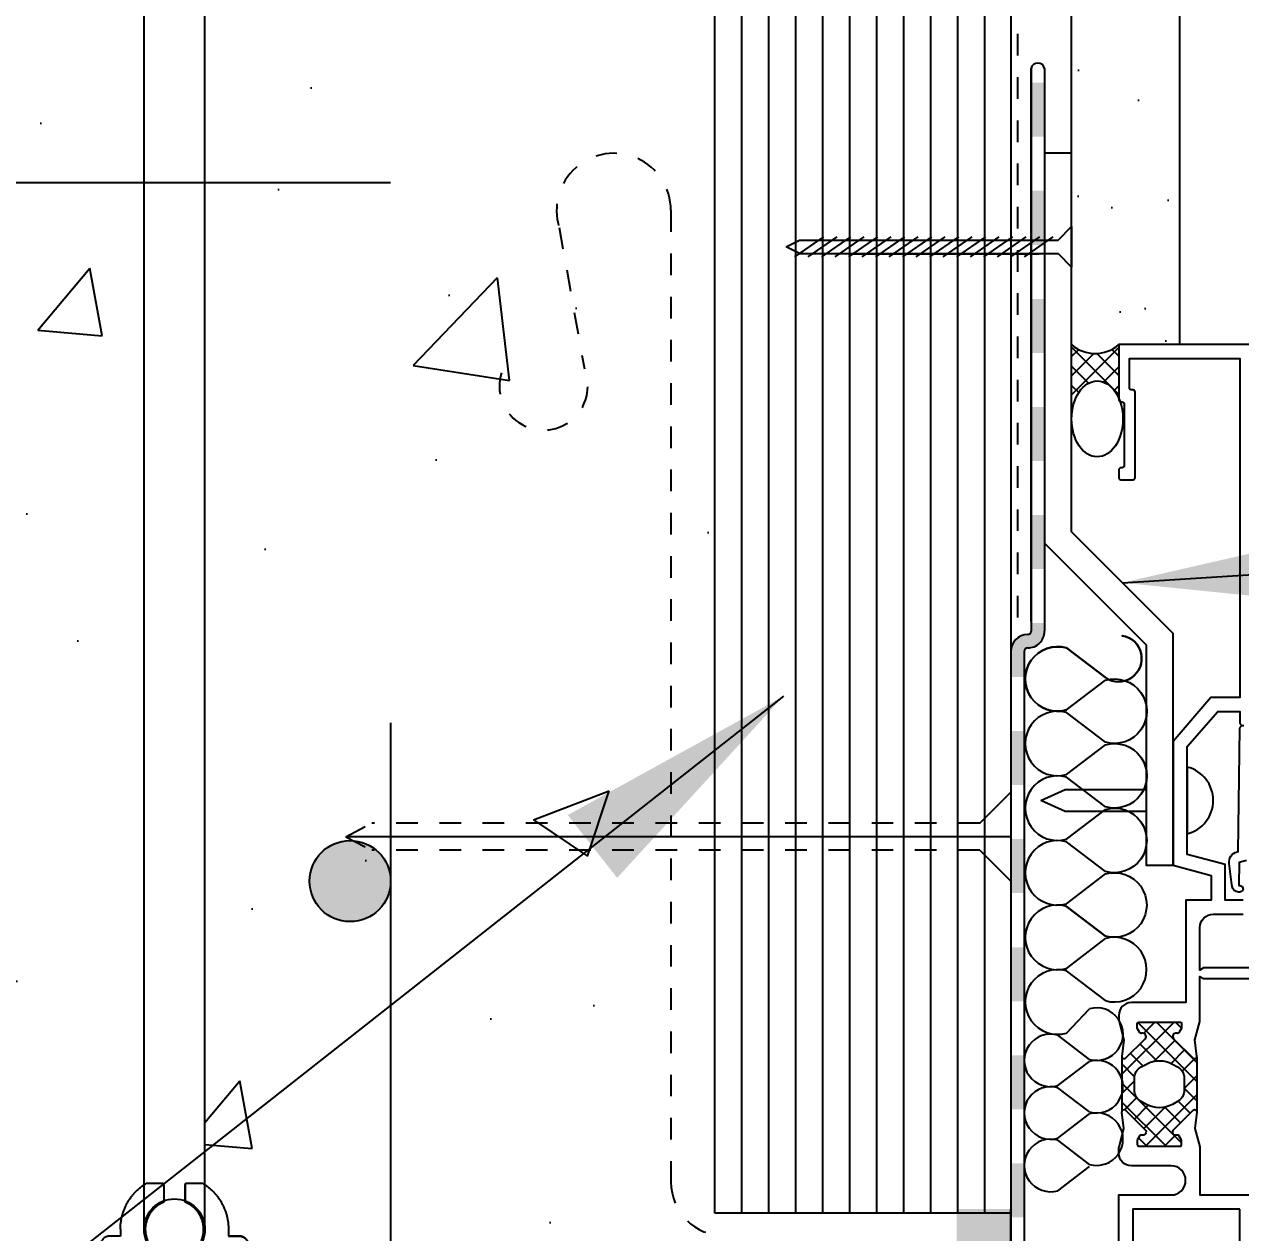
# Model space of a CAD drawing. Header units: inches. Extents: x 2946.6 to 3002.8, y 460.2 to 543.2.
# Drawn here: x 2976.53 to 2982.16, y 519.86 to 525.46 of the extents above; entities that cross this region are included whole.
import ezdxf

# ---------------------------------------------------------------- set-up
doc = ezdxf.new("R2010")
doc.units = ezdxf.units.IN
doc.header["$LTSCALE"] = 0.5
doc.header["$MEASUREMENT"] = 0
doc.linetypes.add('DASHED2', pattern=[0.375, 0.25, -0.125])
doc.linetypes.add('HIDDEN2', pattern=[0.1875, 0.125, -0.0625])
doc.layers.get('0').update_dxf_attribs({"linetype": 'CONTINUOUS'})
doc.layers.get('Defpoints').update_dxf_attribs({"linetype": 'CONTINUOUS'})
for name, color, linetype in [('HATCH', 12, 'CONTINUOUS'), ('LINE18', 9, 'CONTINUOUS'), ('line25', 2, 'CONTINUOUS'), ('LINE50', 5, 'CONTINUOUS'), ('LINE65', 3, 'CONTINUOUS'), ('LINE9', 9, 'CONTINUOUS'), ('TEXT', 4, 'CONTINUOUS')]:
    doc.layers.add(name, color=color, linetype=linetype)
doc.styles.add('DIM', font='romans.shx', dxfattribs={"width": 0.7})
doc.dimstyles.new('ext_12', dxfattribs={"dimscale": 12, "dimtxt": 0.09375, "dimasz": 0.09375, "dimexe": 0.09375, "dimexo": 0.0625, "dimgap": 0.0625, "dimtad": 1, "dimdec": 1, "dimzin": 3, "dimdsep": 46, "dimlunit": 4, "dimtxsty": 'DIM', "dimcen": 0.09, "dimdle": 0.09375, "dimclrt": 4, "dimadec": 0, "dimazin": 0, "dimtfac": 1, "dimtdec": 1, "dimtmove": 2, "dimatfit": 3, "dimfxl": 0, "dimfrac": 2, "dimtolj": 1, "dimtzin": 0, "dimarcsym": 0})
doc.dimstyles.new('ext_8', dxfattribs={"dimscale": 8, "dimtxt": 0.09375, "dimasz": 0.09375, "dimexe": 0.09375, "dimexo": 0.0625, "dimgap": 0.0625, "dimtad": 1, "dimdec": 1, "dimzin": 3, "dimdsep": 46, "dimlunit": 4, "dimtxsty": 'DIM', "dimcen": 0.09, "dimdle": 0.09375, "dimclrt": 4, "dimadec": 0, "dimazin": 0, "dimtfac": 1, "dimtdec": 1, "dimtmove": 2, "dimatfit": 3, "dimfxl": 0, "dimfrac": 2, "dimtolj": 1, "dimtzin": 0, "dimarcsym": 0})

# ---------------------------------------------------------------- blocks, each defined once
blk = doc.blocks.new('Connector')
blk.add_point((0.2709174698770802, 1.661931555041463e-06))
at = {"layer": 'LINE9'}
for p, q in [((-3.258168725484012e-05, 0.3749992150000656), (3.258168725484012e-05, -0.3749992150000656)), ((0.06241786328238064, -0.3749992148524877), (0.06241786328238064, 0.3749992443783929)), ((0.2812174256824029, 0.2499994843784696), (0.06241786620012491, 0.2499994843784696))]:
    blk.add_line(p, q, dxfattribs=at)
for points, weights in [([(0.007417973282404233, 0.3749992443784497), (0.003675450510719713, 0.3749992443784497), (-3.25743263793754e-05, 0.3749992443784497)], [1, 0.9725870691378072, 0.9503054881147847]), ([(0.3272173336824018, 0.3434992873784556), (0.3081635517900478, 0.3434992873783988), (0.2812174256824314, 0.3165531612708667), (0.2812174256824029, 0.2974993793784568)], [1, 0.85355339, 0.85355339, 1]), ([(0.3280923319323996, 0.3434992873784556), (0.3272173336824302, 0.3434992873784556), (0.3272173336824018, 0.3434992873784556)], [1, 0.70710678, 1]), ([(0.3749672381823963, 0.2974993793784568), (0.3749672381823964, 0.3165531612708667), (0.3480211220747584, 0.3434992873783988), (0.3289673301823974, 0.3434992873784556)], [1, 0.85355339, 0.85355339, 1]), ([(0.4059171863186535, 0.2499994812478752), (0.5456119710193006, 0.2499994818511543), (0.6188283582062053, 0.1310289191654936)], [0.9584044154091053, 0.794674173519109, 0.86465157111261]), ([(0.6188283615153448, 0.05237709487580038), (0.6117085634233241, 0.04899987637845172), (0.6038283904591744, 0.04899987637845173)], [0.8361502417800951, 0.892081430621068, 1]), ([(0.6038283904591744, -0.0489998776216619), (0.6117085625107617, -0.048999877621605), (0.6188283599457839, -0.05237709537464598)], [1, 0.892081441770365, 0.8361502533368361]), ([(0.6188283613946357, -0.131028911892309), (0.5456119750629149, -0.2499994738277503), (0.4059171864701652, -0.2499994726211348)], [0.8646515744283529, 0.7946741696858824, 0.9584044151948177]), ([(0.2812174256824029, -0.2974993806216669), (0.2812174256824314, -0.3165531625140199), (0.3081635517900478, -0.3434992886216657), (0.3272173336824018, -0.3434992886216657)], [1, 0.85355339, 0.85355339, 1]), ([(0.3272173336824018, -0.3434992886216657), (0.2812174256824029, -0.3434992886216657), (0.2812174256824029, -0.2974993806216669)], [1, 0.70710678, 1]), ([(0.3289673301823974, -0.3434992886216657), (0.3480211120747487, -0.3434992886216657), (0.3749672381823964, -0.3165531625140199), (0.3749672381823963, -0.2974993806216669)], [1, 0.85355339, 0.85355339, 1]), ([(0.3749672381823963, -0.2974993806216669), (0.3749672381823963, -0.3434992886216657), (0.3289673301823974, -0.3434992886216657)], [1, 0.70710678, 1]), ([(-3.257432646819325e-05, -0.3749992256215302), (0.003675450510687739, -0.374999225621644), (0.007417973282404233, -0.374999225621644)], [0.9503054881146419, 0.9725870691377194, 1])]:
    blk.add_rational_spline(points, weights, degree=2, dxfattribs=at)
for points, degree in [([(-3.257431322012394e-05, 0.3749992150000656), (0.002445673934634129, 0.3749992149990992), (0.004938010751889266, 0.3749992149986445), (0.007417973282404233, 0.3749992149986445)], 3), ([(0.007417973282404233, 0.3749992149986445), (0.02144967107233597, 0.3749992149986445), (0.05068376975444622, 0.3749992150304199), (0.06241786328238064, 0.3749992151096597), (0.06241786328238064, 0.3749992151476311)], 3), ([(0.3272173336824018, 0.3434992873784556), (0.3272173336824018, 0.3434992873784556), (0.3276798538016727, 0.3434992873784556), (0.3280923319323996, 0.3434992873784556)], 3), ([(0.3280923319323996, 0.3434992873784556), (0.3285048100631265, 0.3434992873784556), (0.3289673301823974, 0.3434992873784556), (0.3289673301823974, 0.3434992873784556)], 3), ([(0.2812174256824029, 0.2499994843784696), (0.2812174256824029, 0.2974993793784568)], 1), ([(0.3749672381823963, 0.2499994843784127), (0.3749672381823963, 0.2974993793784568)], 1), ([(0.4059171862823838, 0.2499994843784127), (0.3749672381824247, 0.2499994843784127)], 1), ([(0.4059171862823838, 0.249999476991042), (0.4059171862823838, 0.249999476991042)], 1), ([(0.4059171862943742, 0.249999481248273), (0.4059171862943742, 0.249999481248273)], 1), ([(0.4059171862823838, 0.2499994699233587), (0.4059171862823838, 0.2499994699233587)], 1), ([(0.4059171862943758, 0.249999472276335), (0.4059171862943758, 0.249999472276335)], 1), ([(0.4059171862823838, 0.2499994631285238), (0.4059171862823838, 0.2499994631285238)], 1), ([(0.4059171862944932, 0.2499994629444077), (0.4059171862944932, 0.2499994629444077)], 1), ([(0.4059171869207354, 0.2499994612480298), (0.4059171869207354, 0.2499994612480298)], 1), ([(0.4059171862823838, 0.2499994489084604), (0.4059171862823838, 0.2499994489084604)], 1), ([(0.4059171862823838, 0.2499994536202114), (0.4059171862823838, 0.2499994536202114)], 1), ([(0.4059171869207372, 0.2499994522762625), (0.4059171869207372, 0.2499994522762625)], 1), ([(0.4059171862823838, 0.2499994443784947), (0.4059171862823838, 0.2499994443784947)], 1), ([(0.4059171869025171, 0.249999441276436), (0.4059171869025171, 0.249999441276436)], 1), ([(0.4059171869023155, 0.249999436259208), (0.4059171869023155, 0.249999436259208)], 1), ([(0.4059171869207354, 0.2499994429444489), (0.4059171869207354, 0.2499994429444489)], 1), ([(0.4059171862823838, 0.2499994289085014), (0.4059171862823838, 0.2499994289085014)], 1), ([(0.4059171862823838, 0.2499994336203092), (0.4059171862823838, 0.2499994336203092)], 1), ([(0.4059171869023155, 0.2499994310406979), (0.4059171869023155, 0.2499994310406979)], 1), ([(0.4059171862823838, 0.2499994243785925), (0.4059171862823838, 0.2499994243785925)], 1), ([(0.4059171862823838, 0.2499994166809704), (0.4059171862823838, 0.2499994166809704)], 1), ([(0.4059171869022897, 0.2499994207671026), (0.4059171869022897, 0.2499994207671026)], 1), ([(0.4059171869024034, 0.2499994167795369), (0.4059171869024034, 0.2499994167795369)], 1), ([(0.4059171862823838, 0.249999412423512), (0.4059171862823838, 0.249999412423512)], 1), ([(0.4059171862823838, 0.2499994073660394), (0.4059171862823838, 0.2499994073660394)], 1), ([(0.4059171869024603, 0.24999941261155), (0.4059171869024603, 0.24999941261155)], 1), ([(0.6188283604591653, 0.1310289223200191), (0.6188283604591653, 0.05237707962402895)], 1), ([(0.6188283582062333, 0.1310289058735696), (0.6188283582062333, 0.1310289058735696)], 1), ([(0.6188283575187397, 0.1310288869905837), (0.6188283575187397, 0.1310288869905837)], 1), ([(0.6188283574903464, 0.1310288675704844), (0.6188283574903464, 0.1310288675704844)], 1), ([(0.6188283575901625, 0.1310288507556895), (0.6188283575901625, 0.1310288507556895)], 1), ([(0.5317103995546741, 0.04899992777115517), (0.5317103995546741, 0.04899992777115517)], 1), ([(0.5317103976323132, 0.04899992715247137), (0.5317103976323132, 0.04899992715247137)], 1), ([(0.5317104041095337, 0.04899992707033263), (0.5317104041095337, 0.04899992707033263)], 1), ([(0.531710395023997, 0.04899992448930039), (0.531710395023997, 0.04899992448930039)], 1), ([(0.5317103998444601, 0.04899985060399716), (0.5317103998444601, 0.04899985060399716)], 1), ([(0.6038283904591744, 0.04899987637845173), (0.5317104146954286, 0.04899987637845173)], 1), ([(0.5317104146954286, 0.0489998663784438), (0.5317104146954286, 0.0489998663784438)], 1), ([(0.5317104052942073, 0.04899987270937955), (0.5317104052942073, 0.04899987270937955)], 1), ([(0.5317104146954286, 0.04899984637848478), (0.5317104146954286, 0.04899984637848478)], 1), ([(0.5317104146954286, 0.04899982637852576), (0.5317104146954286, 0.04899982637852576)], 1), ([(0.5317104146954286, 0.04899980689510288), (0.5317104146954286, 0.04899980689510288)], 1), ([(0.6038283904591744, 0.04899987511755102), (0.6089535437752751, 0.04899987429752786), (0.6141977466683137, 0.05018059706043845), (0.6188283630154707, 0.05237709171308937)], 3), ([(0.6038283904591744, 0.0489998663784438), (0.6038283904591744, 0.0489998663784438)], 1), ([(0.6038283904591744, 0.04899984637848478), (0.6038283904591744, 0.04899984637848478)], 1), ([(0.6038283904591744, 0.04899982637852576), (0.6038283904591744, 0.04899982637852576)], 1), ([(0.6038283904591744, 0.04899980689510288), (0.6038283904591744, 0.04899980689510288)], 1), ([(0.6038283904591744, -0.04899987608649169), (0.579789061094008, -0.0489998776216619), (0.5557497317288416, -0.0489998776216619), (0.5317104023636752, -0.04899988870317272)], 3), ([(0.5317104146954286, -0.04899975813844391), (0.5317104146954286, -0.04899975813844391)], 1), ([(0.5317104146954286, -0.04899977762186679), (0.5317104146954286, -0.04899977762186679)], 1), ([(0.5317104146954286, -0.04899979762182581), (0.5317104146954286, -0.04899979762182581)], 1), ([(0.5317104146954286, -0.04899981762178483), (0.5317104146954286, -0.04899981762178483)], 1), ([(0.5317104146954286, -0.0489998776216619), (0.6038283904591744, -0.0489998776216619)], 1), ([(0.6038283904591744, -0.04899975813844391), (0.6038283904591744, -0.04899975813844391)], 1), ([(0.6038283904591744, -0.04899976710537955), (0.6038283904591744, -0.04899976710537955)], 1), ([(0.6038283904591744, -0.04899977762186679), (0.6038283904591744, -0.04899977762186679)], 1), ([(0.6038283904591744, -0.04899978762181788), (0.6038283904591744, -0.04899978762181788)], 1), ([(0.6038283904591744, -0.04899979762182581), (0.6038283904591744, -0.04899979762182581)], 1), ([(0.6038283904591744, -0.04899980762183374), (0.6038283904591744, -0.04899980762183374)], 1), ([(0.6038283904591744, -0.04899981762178483), (0.6038283904591744, -0.04899981762178483)], 1), ([(0.6038283904591744, -0.04899982762179277), (0.6038283904591744, -0.04899982762179277)], 1), ([(0.6188283630154707, -0.05237709086724705), (0.6141977462140495, -0.05018059748231805), (0.6089535436424036, -0.04899987508798019), (0.6038283904591744, -0.04899987608649169)], 3), ([(0.6188283604591653, -0.05237709086724705), (0.6188283604591653, -0.1310289135632782)], 1), ([(0.6188283579685141, -0.1310288013841552), (0.6188283579685141, -0.1310288013841552)], 1), ([(0.6188283580889653, -0.1310288178411209), (0.6188283580889653, -0.1310288178411209)], 1), ([(0.6188283581260245, -0.1310288372471798), (0.6188283581260245, -0.1310288372471798)], 1), ([(0.6188283582309848, -0.1310288570766085), (0.6188283582309848, -0.1310288570766085)], 1), ([(0.06241786328238064, -0.2499994756216148), (0.2812174256824029, -0.249999475621615)], 1), ([(0.2812174256824029, -0.2974993806216669), (0.2812174256824029, -0.249999475621615)], 1), ([(0.2812174256824029, -0.249999475621615), (0.2812174256824029, -0.2974993806216669)], 1), ([(0.3749672381823963, -0.2499994756216717), (0.3749672381823963, -0.2974993806216669)], 1), ([(0.3749672381823963, -0.2974993806216669), (0.3749672381823963, -0.2499994756216717)], 1), ([(0.4059171862823838, -0.2499994756216717), (0.3749672381750919, -0.2499994756216717)], 1), ([(0.4059171844434954, -0.2499994141876921), (0.4059171844434954, -0.2499994141876921)], 1), ([(0.4059171847819468, -0.2499994235196193), (0.4059171847819468, -0.2499994235196193)], 1), ([(0.4059171850899226, -0.2499993638547204), (0.4059171850899226, -0.2499993638547204)], 1), ([(0.4059171857033483, -0.2499993720105576), (0.4059171857033483, -0.2499993720105576)], 1), ([(0.4059171853899156, -0.2499993680230489), (0.4059171853899156, -0.2499993680230489)], 1), ([(0.4059171850513268, -0.2499993822838682), (0.4059171850513268, -0.2499993822838682)], 1), ([(0.4059171857419749, -0.2499993925196623), (0.4059171857419749, -0.2499993925196623)], 1), ([(0.4059171853898016, -0.2499993875022073), (0.4059171853898016, -0.2499993875022073)], 1), ([(0.4059171854081907, -0.249999403519319), (0.4059171854081907, -0.249999403519319)], 1), ([(0.4059171857601891, -0.2499994124910861), (0.4059171857601891, -0.2499994124910861)], 1), ([(0.405917185133978, -0.249999432491273), (0.405917185133978, -0.249999432491273)], 1), ([(0.007417973282404233, -0.3749992150014743), (0.004938010753196664, -0.3749992150014743), (0.002445673934946768, -0.3749992150010196), (-3.257431313485881e-05, -0.3749992150000532)], 3), ([(0.06241786328238064, -0.3749992148524877), (0.06241786328238064, -0.3749992148905159), (0.05068376975444622, -0.3749992149696988), (0.02144967107233597, -0.3749992150014743), (0.007417973282404233, -0.3749992150014743)], 3), ([(0.3280923319323996, -0.3434992886216657), (0.3276798538016443, -0.3434992886216657), (0.3272173336824018, -0.3434992886216657), (0.3272173336824018, -0.3434992886216657)], 3), ([(0.3289673301823974, -0.3434992886216657), (0.3289673301823974, -0.3434992886216657), (0.3285048100631265, -0.3434992886216657), (0.3280923319323996, -0.3434992886216657)], 3)]:
    blk.add_open_spline(points, degree=degree, dxfattribs=at)
for points, weights, knots in [([(0.06241786730985413, 0.3749992443783931), (0.06241786854196008, 0.3749992443784498), (0.04630877539782219, 0.3749992443784497), (0.03019967615492369, 0.3749992443785634), (0.007417973835350365, 0.3749992443785634)], [0.8687188585685339, 0.861102746415096, 1, 0.8611027342883395, 0.8687188598984209], [0, 0, 0, 0.4999999781731538, 0.4999999781731538, 1, 1, 1]), ([(0.5317104048302843, 0.04899987390064713), (0.4716783751912068, 0.2031150203294549), (0.332712202692651, 0.1134281874892683), (0.1569597641982092, 4.346083437578585e-09), (0.3327122026926226, -0.1134281887647656), (0.4716783699598199, -0.2031150182285097), (0.5317104030229416, -0.04899987134177148)], [0.899508922285991, 0.5997182152975012, 1, 0.54226024, 1, 0.5997182243345061, 0.8995089087494773], [0, 0, 0, 0.3181123135056626, 0.3181123135056626, 0.6818876936762344, 0.6818876936762344, 1, 1, 1]), ([(0.007417973035650509, -0.374999225621758), (0.03019967149134928, -0.374999225621644), (0.04630876560347374, -0.374999225621644), (0.06241785921338838, -0.3749992256216439), (0.0624178606516388, -0.3749992256217576)], [0.8687188593189243, 0.8611027395725566, 1, 0.8611027429575047, 0.8687188589477123], [0, 0, 0, 0.5000000060925393, 0.5000000060925393, 1, 1, 1])]:
    blk.add_rational_spline(points, weights, degree=2, knots=knots, dxfattribs=at)
blk = doc.blocks.new('*D8')
at = {"layer": 'Defpoints', "color": 0}
for p in [(2978.227059654286, 522.7239283018733), (2979.727059654285, 519.9738931750296), (2979.727059654285, 512.3004422623346)]:
    blk.add_point(p, dxfattribs=at)
at = {"layer": 'TEXT', "color": 0, "lineweight": -2}
for p, q in [((2978.227059654286, 522.2239283018733), (2978.227059654286, 511.5504422623346)), ((2979.727059654285, 519.4738931750296), (2979.727059654285, 511.5504422623346)), ((2977.477059654286, 512.3004422623346), (2976.727059654286, 512.3004422623346)), ((2978.227059654286, 512.3004422623346), (2979.727059654285, 512.3004422623346)), ((2980.477059654285, 512.3004422623346), (2981.227059654285, 512.3004422623346))]:
    blk.add_line(p, q, dxfattribs=at)
at = {"layer": 'TEXT', "color": 0}
for points in [[(2977.477059654286, 512.4254422623346), (2977.477059654286, 512.1754422623346), (2978.227059654286, 512.3004422623346)], [(2980.477059654285, 512.4254422623346), (2980.477059654285, 512.1754422623346), (2979.727059654285, 512.3004422623346)]]:
    blk.add_solid(points, dxfattribs=at)
at = {"layer": 'TEXT', "color": 4, "insert": (2979.212486930365, 509.2790243790389), "char_height": 0.75, "attachment_point": 5, "style": 'DIM'}
blk.add_mtext('\\A1;1 1/2" \\P (38mm)MIN. \\PCOVER', dxfattribs=at)

msp = doc.modelspace()

# ---------------------------------------------------------------- hatches: boundary and pattern name
at = {"layer": 'HATCH'}
h = msp.add_hatch(dxfattribs=at)
h.set_pattern_fill('AR-SAND', color=256, scale=0.5)
h.set_pattern_definition([(37.50000000000001, (78.32865260365134, 45.29554230352585), (-0.03149667905480408, 0.9634118845065793), [0, -0.76, 0, -0.85, 0, -0.8125]), (7.499999999999999, (78.32865260365134, 45.29554230352585), (0.8848883526338636, 1.41107303261487), [0, -0.41, 0, -0.685, 0, -0.2625]), (327.5, (77.71365260365155, 45.29554230352585), (1.557070930875748, 0.002829526768482471), [0, -0.25, 0, -0.9, 0, -1.175]), (317.5, (77.71365260365155, 45.29554230352585), (1.503063302286147, 0.4388377824671247), [0, -0.125, 0, -0.59, 0, -0.675])])
h.paths.add_polyline_path([(2981.377997213837, 532.8488931750292), (2957.617690486776, 532.8488931750254), (2957.617690486776, 532.3488931750305), (2981.377997213844, 532.3488931750343)])
h.paths.add_polyline_path([(2981.877997213841, 532.8488931750292), (2981.377997213837, 532.8488931750292), (2981.377997213844, 532.3488931750343), (2981.377997213891, 528.8593099814465), (2981.377997213891, 523.9738595247094), (2981.877997213841, 523.9738595247093)])
h = msp.add_hatch(dxfattribs=at)
h.set_pattern_fill('AR-CONC', color=256, scale=0.5)
h.set_pattern_definition([(49.99999999999999, (0, 0), (3.586300913003767, -0.3137606749129755), [0.375, -4.125]), (355, (0, 0), (-0.693756668065, 3.760960668500059), [0.3, -3.3]), (100.45144446, (0.298858405, -0.02614672), (2.89254423363556, 3.447199954843147), [0.3187009599999999, -3.505710559999999]), (46.18420000000001, (0, 1), (5.336206653357862, -0.8275964039653827), [0.5625, -6.1875]), (96.63563549, (0.444683725, 0.931033465), (4.673309728371142, 4.870593003872752), [0.47805171, -5.258568799999999]), (351.1841639899999, (0, 1), (4.673309725273866, 4.870593001349951), [0.45, -4.950000005]), (21, (0.5, 0.75), (2.984535260592308, -2.013094453326694), [0.375, -4.125]), (326.0000000000001, (0.5, 0.75), (1.216576659607909, 3.625750225234265), [0.3, -3.3]), (71.45144474, (0.74871127, 0.58224213), (4.201111883649856, 1.612655764031769), [0.31870095, -3.50571056]), (37.50000000000001, (0, 0), (0.06079927658645334, 1.664469269156557), [0, -3.26, 0, -3.35, 0, -3.3125]), (7.499999999999999, (0, 0), (1.315347687210743, 1.972058559411801), [0, -1.91, 0, -3.185, 0, -1.2625]), (327.5, (-1.115, 0), (2.669112180862045, -0.1127743586718988), [0, -1.25, 0, -3.9, 0, -5.175]), (317.5, (-1.615, 0), (2.915930846711931, 0.5005249116615886), [0, -1.625, 0, -2.59, 0, -3.675])])
h.paths.add_polyline_path([(2957.617690486776, 529.9739257493436), (2960.852060409905, 529.9739257493436), (2961.086389944045, 529.3613077110647), (2961.086389944044, 520.0865488926875), (2960.852060409905, 519.4739308543955), (2957.617690486776, 519.4738931750305), (2957.617690486776, 523.8488931750304), (2958.617690486776, 524.8488931750308), (2956.617690486776, 524.8488931750308), (2957.617690486776, 525.8488931750305)])
h.paths.add_polyline_path([(2961.602058869284, 529.9739257493436), (2968.852060409905, 529.9739257493436), (2969.086389944045, 529.3613077110647), (2969.086389944044, 520.0865488926875), (2968.852060409905, 519.4739308543955), (2961.602058869284, 519.4739308543955), (2961.367639944044, 520.0866097271135), (2961.367639944044, 529.3612468766389)])
h.paths.add_polyline_path([(2969.602058869284, 529.9739257493436), (2976.852060409905, 529.9739257493436), (2977.086389944045, 529.3613077110647), (2977.086389944044, 520.0865488926875), (2976.852060409905, 519.4739308543955), (2969.602058869284, 519.4739308543955), (2969.367639944044, 520.0866097271135), (2969.367639944044, 529.3612468766389)])
h.paths.add_polyline_path([(2977.602058869284, 529.9739257493436), (2979.727059654285, 529.9739257493436), (2979.727059654285, 519.4739308543955), (2977.602058869284, 519.4739308543955), (2977.367639944044, 520.0866097271135), (2977.367639944044, 529.3612468766389)])
h = msp.add_hatch(color=7, dxfattribs=at)
h.dxf.hatch_style = 1
h.paths.add_polyline_path([(2981.159247213863, 519.1855857032083), (2981.096747213863, 519.1855857032083), (2981.096747213863, 518.9681687935048), (2981.096747213863, 518.965557154392, 1), (2981.159247213863, 518.968168793494)])
h.paths.add_polyline_path([(2981.159247213863, 519.6855857032083), (2981.096747213863, 519.6855857032083), (2981.096747213863, 519.4355857032083), (2981.159247213863, 519.4355857032083)])
h.paths.add_polyline_path([(2981.159247213863, 520.1855857032083), (2981.096747213863, 520.1855857032083), (2981.096747213863, 519.9355857032083), (2981.159247213863, 519.9355857032083)])
h.paths.add_polyline_path([(2981.159247213863, 520.6855857032083), (2981.096747213863, 520.6855857032083), (2981.096747213863, 520.4355857032083), (2981.159247213863, 520.4355857032083)])
h.paths.add_polyline_path([(2981.159247213863, 521.1855857032083), (2981.096747213863, 521.1855857032083), (2981.096747213863, 520.9355857032083), (2981.159247213863, 520.9355857032083)])
h.paths.add_polyline_path([(2981.159247213863, 521.6855857032083), (2981.096747213863, 521.6855857032083), (2981.096747213863, 521.4355857032083), (2981.159247213863, 521.4355857032083)])
h.paths.add_polyline_path([(2981.159247213863, 522.1855857032083), (2981.096747213863, 522.1855857032083), (2981.096747213863, 521.9355857032083), (2981.159247213863, 521.9355857032083)])
h.paths.add_polyline_path([(2981.159247213863, 522.5543966364916, -0.4142135623756731), (2981.174872213863, 522.5700216364917, 0.4142135623746366), (2981.252997213863, 522.6481466364917), (2981.252997213864, 522.6855857032083), (2981.190497213863, 522.6855857032083), (2981.190497213863, 522.6481466364917, -0.4142135623755346), (2981.174872213863, 522.6325216364916, 0.4142135623745082), (2981.096747213863, 522.5543966364916), (2981.096747213863, 522.4355857032083), (2981.159247213863, 522.4355857032083)])
h.paths.add_polyline_path([(2981.252997213891, 523.1855857032083), (2981.190497213863, 523.1855857032083), (2981.190497213863, 522.9355857032083), (2981.252997213891, 522.9355857032083)])
h.paths.add_polyline_path([(2981.252997213891, 523.6855857032083), (2981.190497213863, 523.6855857032083), (2981.190497213863, 523.4355857032083), (2981.252997213891, 523.4355857032083)])
h.paths.add_polyline_path([(2981.252997213891, 524.1855857032083), (2981.190497213863, 524.1855857032083), (2981.190497213863, 523.9355857032083), (2981.252997213891, 523.9355857032083)])
h.paths.add_polyline_path([(2981.252997213891, 524.6855857032083), (2981.190497213863, 524.6855857032083), (2981.190497213863, 524.4355857032083), (2981.252997213891, 524.4355857032083)])
h.paths.add_polyline_path([(2981.25299721389, 525.1855857032083), (2981.190497213863, 525.1855857032083), (2981.190497213863, 524.9355857032083), (2981.252997213888, 524.9355857032083)])
h = msp.add_hatch(dxfattribs=at)
h.set_pattern_fill('ANSI37', color=256, scale=0.5, angle=90, style=0)
h.set_pattern_definition([(135, (78.32865260365134, 41.29554230352585), (-0.04419417382415922, -0.04419417382415922), []), (225, (78.32865260365134, 41.29554230352585), (0.04419417382415922, -0.04419417382415922), [])])
edge = h.paths.add_edge_path()
edge.add_arc((2981.487298141048, 524.0990148518556), 0.1661642217521128, 228.8685655293802, 311.1314344708668, ccw=False)
edge.add_line((2981.377997213891, 523.9738595247094), (2981.377997213891, 523.630098135595))
edge.add_ellipse((2981.496693316255, 523.630098135595), major_axis=(1.074093224865463e-17, 0.1754127354292336), ratio=0.6766675297186084, start_angle=-777.319396090199, end_angle=-629.9999999999999, ccw=False)
edge.add_line((2981.596599068206, 523.7248131922227), (2981.596599068206, 523.97385952471))
edge = h.paths.add_edge_path()
edge.add_ellipse((2981.377254104247, 519.5373527672841), major_axis=(1.630721233958011e-17, 0.2663169879010638), ratio=0.8241799043534446, start_angle=816.671353963004, end_angle=989.9999999999754, ccw=False)
edge.add_line((2981.159247213863, 519.5064136124371), (2981.159247213863, 518.968168793494))
edge.add_arc((2981.127997213863, 518.9668629739419), 0.03127727073610823, -177.60721764996947, 2.3927823500304726, ccw=False)
edge.add_line((2981.096747213863, 518.9655571543901), (2981.096747213863, 518.7181687935047))
edge.add_arc((2981.858069884226, 517.8461291262033), 1.15761193400676, 103.04656695159878, 131.1221540485096, ccw=False)
edge.add_line((2981.596747213863, 518.973859524707), (2981.596747213863, 519.537352767293))
h = msp.add_hatch(dxfattribs=at)
h.set_pattern_fill('ANSI37', color=256, scale=0.5, angle=90, style=0)
h.set_pattern_definition([(135, (3503.21420164957, -2200.414143384606), (-0.04419417382415922, -0.04419417382415922), []), (225, (3503.21420164957, -2200.414143384606), (0.04419417382415922, -0.04419417382415922), [])])
h.paths.add_polyline_path([(2982.755633965031, 520.2289293183592), (2983.002564171379, 520.2289293183592, -0.973119193628529), (2983.007740123645, 520.039000580148), (2982.755687137818, 520.0388595395823, -1.000279793165599)])
h.paths.add_polyline_path([(2982.879099068205, 520.0463595247072, 1), (2982.879099068205, 520.2214293183595, 1)], flags=16)
h.paths.add_polyline_path([(2983.097066482353, 521.3997589890125), (2983.097066482353, 521.5246528582495, -0.3927408574796724), (2983.122788232296, 521.505188307354), (2983.233766011044, 521.2289293183592), (2983.129196086391, 521.2289293183592, 0.3145636000813645), (2982.785917753582, 521.282802070263), (2982.759405524781, 521.2868375617834), (2982.759405524781, 521.3133067689353, -0.1494430697769666), (2982.878469398268, 521.4157920834298), (2982.879066482353, 521.4157920834298, 0.1929134893777459), (2982.899783860289, 521.4240943819052, -0.08922647140676533), (2982.993836854141, 521.4383929376629), (2982.997166046774, 521.4195121480104, 0.31529878887884), (2982.999761757415, 521.4169164373695)])
h.paths.add_polyline_path([(2981.718210333215, 520.7620170896182, 0.7725978076390988), (2981.703530012625, 520.7870599240357, -0.343148791993915), (2981.692153946006, 520.7916840791684), (2981.682819010633, 520.8078526615193, -0.1316524975867668), (2981.681747213864, 520.8118526615197), (2981.681747213864, 520.8307090679803, -0.414213562373095), (2981.689747213864, 520.8387090679801), (2981.878747213864, 520.8387090679801, -0.414213562373095), (2981.886747213864, 520.8307090679803), (2981.886747213864, 520.8118526615197, -0.1316524975867363), (2981.885675417094, 520.8078526615193), (2981.876340481721, 520.7916840791684, -0.3431487919940244), (2981.864964415102, 520.7870599240357, 0.7725978076389638), (2981.850284094513, 520.7620170896182), (2981.957686830664, 520.6546143534663), (2981.957686830664, 520.4481046959506), (2981.850284094513, 520.3407019597983, 0.7725978076393586), (2981.864964415102, 520.3156591253812, -0.3431487919941011), (2981.876340481721, 520.3110349702481), (2981.885675417094, 520.2948663878972, -0.1316524975865104), (2981.886747213864, 520.2908663878973), (2981.886747213864, 520.2720099814367, -0.414213562373095), (2981.878747213864, 520.2640099814369), (2981.689747213864, 520.2640099814369, -0.414213562373095), (2981.681747213864, 520.2720099814367), (2981.681747213864, 520.2908663878973, -0.1316524975865104), (2981.682819010633, 520.2948663878972), (2981.692153946006, 520.3110349702481, -0.343148791994153), (2981.703530012625, 520.3156591253812, 0.7725978076392856), (2981.718210333215, 520.3407019597983), (2981.610807597063, 520.4481046959506), (2981.610807597063, 520.6546143534663)])
h.paths.add_polyline_path([(2981.899247213864, 520.5790208358378), (2981.899247213864, 520.5238486698356, -0.3238484292968788), (2981.858009334071, 520.4668575929429, -0.326501620107139), (2981.710485095815, 520.4668575931757, -0.3238484397582524), (2981.669247213864, 520.5238486707788), (2981.669247213864, 520.5790208358378, -0.3238484345287045), (2981.710485094736, 520.6360119130857, -0.3265016201076595), (2981.858009332992, 520.6360119130857, -0.3238484345260935)], flags=16)
h = msp.add_hatch(dxfattribs=at)
h.set_pattern_fill('AR-SAND', color=256, scale=0.05)
h.set_pattern_definition([(37.50000000000001, (294.7789742895789, 17.78839890758314), (-0.003149667905480408, 0.09634118845065794), [0, -0.07600000000000001, 0, -0.085, 0, -0.08125]), (7.499999999999999, (294.7789742895789, 17.78839890758314), (0.08848883526338636, 0.141107303261487), [0, -0.041, 0, -0.0685, 0, -0.02625]), (327.5, (294.7174742895791, 17.78839890758314), (0.1557070930875748, 0.0002829526768482471), [0, -0.025, 0, -0.09000000000000001, 0, -0.1175]), (317.5, (294.7174742895791, 17.78839890758314), (0.1503063302286147, 0.04388377824671247), [0, -0.0125, 0, -0.059, 0, -0.0675])])
h.paths.add_polyline_path([(2980.846747213864, 517.0988931750304), (2976.751018089273, 517.0988931750305), (2976.751018089273, 516.9738931750305), (2980.846747213864, 516.9738931750304)])
h.paths.add_polyline_path([(2981.096747213862, 515.123887886193), (2980.846747213863, 515.123887886193), (2980.846747213863, 519.9738935417247), (2981.096747213864, 519.9738935417246)])
h.paths.add_polyline_path([(2976.751018089272, 515.373887886193), (2981.096747213862, 515.373887886193), (2981.096747213862, 515.1238878861891), (2976.751018089272, 515.1238878861891)])
h.paths.add_polyline_path([(2976.501018089273, 516.8488931750305), (2976.751018089272, 516.8488931750305), (2976.751018089272, 515.1238878861925), (2976.501018089273, 515.1238878861925)])
h.paths.add_polyline_path([(2957.617690486776, 517.0988931750305), (2976.751018089273, 517.0988931750305), (2976.751018089273, 516.8488931750305), (2957.617690486776, 516.8488931750305)])
h.paths.add_polyline_path([(2980.846747213863, 515.373887886193), (2981.096747213862, 515.373887886193), (2981.096747213862, 515.123887886193), (2980.846747213863, 515.123887886193)], flags=16)
at = {"layer": 'LINE65'}
msp.add_hatch(color=256, dxfattribs=at).paths.add_polyline_path([(2978.227059654285, 521.4913206974796, 1), (2977.852059654285, 521.4913206974796, 1)])

# ---------------------------------------------------------------- linework, layer by layer
at = {"layer": 'HATCH', "color": 4, "linetype": 'DASHED2', "ltscale": 0.5}
msp.add_line((2981.127997213863, 532.4113931750254), (2981.127997213863, 522.6945444005893), dxfattribs=at)
at = {"layer": 'HATCH'}
for p, q in [((2979.852059654285, 519.9547428602802), (2979.852059654285, 532.3488931750305)), ((2979.977059654285, 519.9547428602802), (2979.977059654285, 532.3488931750305)), ((2980.102059654285, 519.9547428602802), (2980.102059654285, 532.3488931750305)), ((2980.227059654285, 519.9547428602802), (2980.227059654285, 532.3488931750305)), ((2980.352059654285, 519.9547428602802), (2980.352059654285, 532.3488931750305)), ((2980.602059654285, 519.9547428602802), (2980.602059654285, 532.3488931750305)), ((2980.727059654285, 519.9547428602802), (2980.727059654285, 532.3488931750305)), ((2980.852059654285, 519.9547428602802), (2980.852059654285, 532.3488931750305)), ((2980.977059654285, 519.9547428602802), (2980.977059654285, 532.3488931750305)), ((2981.096747213863, 521.6968757792148), (2978.020506056204, 521.6968757792131)), ((2981.35462943602, 521.3744395916601), (2981.534358841227, 521.2370485298834)), ((2981.534358841226, 521.2370485298834), (2981.35462943602, 521.3744395916601)), ((2981.35462943602, 521.0873055161874), (2981.534273668622, 521.2252262206771)), ((2981.534273668622, 520.938092145205), (2981.354544263415, 521.0754832069817)), ((2981.354544263415, 520.788349131509), (2981.460562155844, 520.8999021195748)), ((2981.460562155844, 520.6664976978079), (2981.31446442144, 520.7781796055623)), ((2981.610807597063, 520.6787564890899), (2981.610807597063, 520.4239625603266)), ((2981.957686830664, 520.6787564890899), (2981.957686830664, 520.4239625603266)), ((2981.31446442144, 520.5447751837955), (2981.460492921071, 520.6568876254419)), ((2981.460492921071, 520.4234832036749), (2981.314395186668, 520.5351651114286)), ((2981.314395186668, 520.3017606896624), (2981.460423686298, 520.4138731313088)), ((2981.460423686298, 520.1804687095419), (2981.314325951895, 520.2921506172956)), ((2981.314325951895, 520.0587461955295), (2981.460354451525, 520.1708586371758))]:
    msp.add_line(p, q, dxfattribs=at)
msp.add_lwpolyline([(2981.354970126437, 522.2831310549016, -1.331509838655778), (2981.354970126437, 522.5702651303743), (2981.534699531644, 522.4328740685976, 1.25386884222624), (2981.611743994929, 522.6270195249998, -1.253868842176588), (2981.534699531643, 522.4328740685976), (2981.354970126437, 522.5702651303743, 1.331509838655574), (2981.354970126437, 522.2831310549016), (2981.534614359039, 522.4210517593914, -1.331509838655574), (2981.534614359039, 522.1339176839192), (2981.354884953832, 522.2713087456959, 1.331509838655574), (2981.354884953832, 521.9841746702232), (2981.534529186435, 522.122095374713, -1.331509838655574), (2981.534529186435, 521.8349612992401), (2981.354799781228, 521.9723523610176, 1.331509838655574), (2981.354799781228, 521.6852182855448), (2981.53444401383, 521.8231389900346, -1.331509838655574), (2981.53444401383, 521.5360049145618), (2981.354714608624, 521.6733959763385, 1.331509838655574), (2981.354714608624, 521.3862619008664), (2981.534358841226, 521.5241826053563, -1.331509838655574), (2981.534358841226, 521.2370485298834)], format="xyb", dxfattribs=at)
msp.add_lwpolyline([(2981.868174543354, 520.6315870760361, -0.2734560415951634), (2981.899247213864, 520.5790208358378), (2981.899247213864, 520.5238486698356, -0.2734560397667185), (2981.868174543712, 520.4712824298342), (2981.844512484873, 520.4582611412486, -0.2569805071132461), (2981.723981945331, 520.4582611412486), (2981.700319884731, 520.4712824303836, -0.2734560434246889), (2981.669247213864, 520.5238486707788), (2981.669247213864, 520.5790208358378, -0.2734560415960702), (2981.700319884374, 520.6315870760361), (2981.723981944093, 520.6446083648964, -0.2569805071137504), (2981.844512483635, 520.6446083648959)], format="xyb", close=True, dxfattribs=at)
for centre, radius, start, end in [((2981.312960343866, 521.2308725539237), 0.1494918310990201, 73.8150857361322, 286.1849142638678), ((2981.312960343866, 521.2308725539237), 0.1494918310989655, 73.8150857361322, 286.1849142638678), ((2981.575942760776, 521.081659182941), 0.1494918310986926, 253.8150857360767, 106.1849142638947), ((2981.312875171262, 520.9319161692454), 0.1494918310989655, 73.8150857361322, 286.1849142638678), ((2981.49443396414, 520.7831999086914), 0.1215183336881267, 253.8150857361322, 106.1849142638678), ((2981.280592613144, 520.6614773946789), 0.1215183336881267, 73.8150857361322, 286.1849142638678), ((2981.494364729367, 520.5401854145583), 0.1215183336881267, 253.8150857361322, 106.1849142638678), ((2981.280523378372, 520.4184629005456), 0.1215183336877131, 73.8150857362395, 286.1849142637605), ((2981.494295494594, 520.2971709204253), 0.1215183336881267, 253.8150857361322, 106.1849142638678), ((2981.280454143599, 520.1754484064126), 0.1215183336877131, 73.8150857362395, 286.1849142637605)]:
    msp.add_arc(centre, radius, start, end, dxfattribs=at)
at = {"layer": 'LINE18'}
for p, q in [((2981.227059654285, 524.3922092099576), (2980.346568320828, 524.3922092099576)), ((2980.953029080455, 521.7593757792149), (2981.096747213863, 521.903093912623)), ((2980.953029080456, 521.6343757792149), (2981.096747213863, 521.4906576458072))]:
    msp.add_line(p, q, dxfattribs=at)
at = {"layer": 'LINE18', "linetype": 'HIDDEN2'}
for p, q in [((2978.020506056205, 521.6968757792135), (2978.140014722752, 521.7593757792149)), ((2980.953029080455, 521.7593757792149), (2978.140014722752, 521.7593757792149)), ((2978.020506056205, 521.6968757792126), (2978.140014722746, 521.6343757792135)), ((2980.953029080456, 521.6343757792149), (2978.140014722746, 521.6343757792135))]:
    msp.add_line(p, q, dxfattribs=at)
at = {"layer": 'LINE18'}
for points in [[(2982.221599068208, 523.9738595247093), (2981.596599068206, 523.9738595247093), (2981.596599068206, 523.7188595247092, 0.414213562373043), (2981.606599068206, 523.7088595247089), (2981.611599068206, 523.7088595247089, -0.414213562372991), (2981.621599068206, 523.6988595247092), (2981.621599068206, 523.4138595247093, -0.4142135623731992), (2981.611599068206, 523.4038595247091), (2981.606599068206, 523.4038595247091, 0.4142135623731992), (2981.596599068206, 523.3938595247093), (2981.596599068206, 523.358859524709, 0.4142135623730951), (2981.606599068206, 523.3488595247093), (2981.661599068206, 523.3488595247093, 0.4142135623730951), (2981.671599068206, 523.358859524709), (2981.671599068206, 523.753859524709, 0.4142135623730951), (2981.661599068206, 523.7638595247092), (2981.656599068206, 523.7638595247092, -0.4142135623730951), (2981.646599068206, 523.773859524709), (2981.646599068206, 523.9088595247092), (2982.156599068206, 523.9088595247092), (2982.156599068206, 522.3405557917843), (2982.0224237739, 522.3405557917843), (2981.848389658317, 522.1368914611282), (2981.848389658317, 521.5646434344774), (2982.024136931534, 521.5175520945465), (2982.024136931534, 521.4028926892959), (2981.906747213863, 521.4028926892959), (2981.906747213863, 520.9288595247097), (2981.654747213863, 520.9288595247101, 0.4142135623740908), (2981.596747213863, 520.8708595247101), (2981.596747213863, 520.8480671445102, 0.06554346281804448), (2981.597599068205, 520.8415966683822), (2981.620316680505, 520.7568133850543), (2981.610882135547, 520.679975182524, 0.7132930678969379), (2981.627878664875, 520.6716854212784), (2981.718210333215, 520.7620170896182, 0.7725978076385306), (2981.703530012625, 520.7870599240357, -0.3431487919936307), (2981.692153946006, 520.7916840791684), (2981.682819010633, 520.8078526615193, -0.1316524975860437), (2981.681747213864, 520.8118526615197), (2981.681747213864, 520.8307090679803, -0.4142135623731601), (2981.689747213864, 520.8387090679801), (2981.878747213864, 520.8387090679801, -0.4142135623731601), (2981.886747213864, 520.8307090679803), (2981.886747213864, 520.8118526615197, -0.1316524975860435), (2981.885675417094, 520.8078526615193), (2981.876340481721, 520.7916840791688, -0.3431487919941411), (2981.864964415102, 520.7870599240357, 0.7725978076394043), (2981.850284094513, 520.7620170896182), (2981.940615762853, 520.6716854212784, 0.713293067896942), (2981.957612292181, 520.679975182524), (2981.948177747223, 520.7568133850543), (2981.97089535952, 520.8415966683722, 0.06554346281272118), (2981.971747213862, 520.8480671444993), (2981.971747213864, 521.0498794659809), (2981.98906772194, 521.0398794659807), (2982.221599068207, 521.0398794659807)], [(2982.171599068206, 521.4028926892959), (2982.089136931535, 521.4028926892959), (2982.089136931535, 521.5674283487649), (2981.913389658317, 521.6145196886957), (2981.913389658317, 522.1145196886957), (2982.054136931534, 522.2755557917847), (2982.156599068206, 522.2755557917847), (2982.156599068206, 522.2234080418423, 0.3639702342661525), (2982.164862586429, 522.2135599643123)], [(2982.187255645236, 521.5866534280669), (2982.153256174021, 521.5780607617551), (2982.151724089787, 521.4705799262117), (2982.156723581889, 521.470508661014, -0.9999999999999848), (2982.156295990701, 521.4405117084059), (2982.150161971186, 521.4405991457108, -0.3727193515204652), (2982.120840625337, 521.4667230187736), (2982.118231675072, 521.4867622398235), (2982.107073880138, 521.5724647241375, -0.3800361709519329), (2982.144404173102, 521.6273956900084), (2982.148966605865, 521.6285487509501), (2982.157068006049, 522.1968890821138, -0.4577045202689281), (2982.174462581612, 522.2114826734717)], [(2982.221599068207, 521.0898794659809), (2981.98906772194, 521.0898794659809), (2981.971747213862, 521.0798794659797), (2981.971747213863, 521.2758926892959, -0.4142135623722979), (2982.033747213863, 521.3378926892958), (2982.171599068207, 521.3378926892958)], [(2981.596747213863, 518.973859524707), (2981.596747213863, 520.038859524707), (2981.83839535952, 520.038859524707, 1.000000000003211), (2981.83839535952, 520.1738595247077), (2981.654747213863, 520.1738595247073, -0.4142135623740909), (2981.596747213863, 520.2318595247073), (2981.596747213863, 520.2546519049081, -0.06554346281528432), (2981.597599068206, 520.2611223810356), (2981.620316680505, 520.3459056643626), (2981.610882135547, 520.4227438668925, -0.7132930678969658), (2981.627878664875, 520.4310336281385), (2981.718210333215, 520.3407019597983, -0.7725978076383387), (2981.703530012625, 520.3156591253812, 0.3431487919937011), (2981.692153946006, 520.3110349702481), (2981.682819010633, 520.2948663878972, 0.1316524975860435), (2981.681747213864, 520.2908663878973), (2981.681747213864, 520.2720099814367, 0.4142135623731601), (2981.689747213864, 520.2640099814369), (2981.878747213864, 520.2640099814369, 0.4142135623731601), (2981.886747213864, 520.2720099814367), (2981.886747213864, 520.2908663878973, 0.1316524975860434), (2981.885675417094, 520.2948663878972), (2981.876340481721, 520.3110349702481, 0.3431487919942176), (2981.864964415102, 520.3156591253812, -0.7725978076396093), (2981.850284094513, 520.3407019597983), (2981.940615762853, 520.4310336281385, -0.7132930678969659), (2981.957612292181, 520.4227438668925), (2981.948177747223, 520.3459056643626), (2981.97089535952, 520.2611223810416, -0.06554346281523721), (2981.971747213863, 520.254651904914), (2981.971747213863, 520.038859524707), (2982.606747213863, 520.038859524707)]]:
    msp.add_lwpolyline(points, format="xyb", dxfattribs=at)
msp.add_lwpolyline([(2982.156747213864, 519.973859524707), (2981.661747213863, 519.973859524707), (2981.661747213863, 519.038859524707), (2982.156747213864, 519.038859524707)], close=True, dxfattribs=at)
at = {"layer": 'line25'}
for p, q in [((2979.727059654285, 519.9547428602802), (2979.727059654285, 532.3488931750305)), ((2980.477059654285, 519.9547428602802), (2980.477059654285, 532.3488931750305)), ((2981.096747213863, 532.3488931750383), (2981.096747213863, 519.9738935417247)), ((2981.096747213864, 519.9547428602805), (2979.727059654285, 519.9547428602802))]:
    msp.add_line(p, q, dxfattribs=at)
at = {"layer": 'line25', "color": 12}
msp.add_arc((2981.487298141048, 524.0990148518558), 0.1661642217522626, 228.8685655293985, 311.1314344706751, dxfattribs=at)
msp.add_ellipse((2981.496693316255, 523.630098135595), major_axis=(1.074093224865462e-17, 0.1754127354292335), ratio=0.6766675297186084, start_param=-14.13716694115407, end_param=-7.853981633974483, dxfattribs=at)
at = {"layer": 'LINE50', "linetype": 'DASHED2', "ltscale": 0.5}
for p, q in [((2979.524325603126, 524.5953615018764), (2979.524325603126, 520.0988931750301)), ((2979.006985019334, 524.5161367354078), (2979.123485264377, 523.8610960771514))]:
    msp.add_line(p, q, dxfattribs=at)
for centre, radius, start, end in [((2979.259719196156, 524.5945121642769), 0.2646077700756188, 0.1839082177188913, 197.2291928623074), ((2978.934791452125, 523.782399676242), 0.204446761525902, 162.8192353057794, 22.63900264011091), ((2979.774325603127, 520.0988931750301), 0.2500000000001137, 180, 270)]:
    msp.add_arc(centre, radius, start, end, dxfattribs=at)
at = {"layer": 'LINE65', "flags": 128}
msp.add_lwpolyline([(2958.492725613622, 524.7239283018762), (2978.227059654285, 524.7239283018762)], dxfattribs=at)
at = {"layer": 'LINE65'}
msp.add_circle((2978.039559654285, 521.4913206974796), 0.1875, dxfattribs=at)
at = {"layer": 'LINE9'}
for p, q in [((2981.377997213891, 524.8593099814465), (2981.377997213837, 532.8488931753511)), ((2981.877997213841, 532.8488931750292), (2981.877997213841, 523.9738595247093)), ((2977.086389944044, 519.8799282937034), (2977.086389944045, 529.567928310049)), ((2977.367639944044, 519.8799282937034), (2977.367639944044, 529.567928310049)), ((2981.096747213863, 528.3488931750305), (2981.096747213863, 519.9738935417247)), ((2981.315497213891, 524.4574937428765), (2981.377997213891, 524.5199937428765)), ((2981.377997213891, 524.5199937428765), (2981.377997213891, 524.3324937428765)), ((2980.056882969908, 524.4262437428765), (2980.119382969908, 524.4574937428765)), ((2980.097068157303, 524.3793687428765), (2980.230957032935, 524.4731187428765)), ((2980.119382969908, 524.4574937428765), (2981.315497213891, 524.4574937428765)), ((2980.159568157303, 524.3793687428765), (2980.293457032935, 524.4731187428765)), ((2980.222068157303, 524.3793687428765), (2980.355957032935, 524.4731187428765)), ((2980.284568157303, 524.3793687428765), (2980.418457032935, 524.4731187428765)), ((2980.347068157303, 524.3793687428765), (2980.480957032935, 524.4731187428765)), ((2980.409568157303, 524.3793687428765), (2980.543457032935, 524.4731187428765)), ((2980.472068157303, 524.3793687428765), (2980.605957032935, 524.4731187428765)), ((2980.534568157303, 524.3793687428765), (2980.668457032935, 524.4731187428765)), ((2980.597068157303, 524.3793687428765), (2980.730957032935, 524.4731187428765)), ((2980.659568157303, 524.3793687428765), (2980.793457032935, 524.4731187428765)), ((2980.722068157303, 524.3793687428765), (2980.855957032935, 524.4731187428765)), ((2980.784568157303, 524.3793687428765), (2980.918457032935, 524.4731187428765)), ((2980.847068157303, 524.3793687428765), (2980.980957032935, 524.4731187428765)), ((2980.909568157303, 524.3793687428765), (2981.043457032935, 524.4731187428765)), ((2980.972068157303, 524.3793687428765), (2981.105957032935, 524.4731187428765)), ((2981.034568157303, 524.3793687428765), (2981.168457032935, 524.4731187428765)), ((2981.097068157303, 524.3793687428765), (2981.230957032935, 524.4731187428765)), ((2981.159568157303, 524.3793687428765), (2981.293457032935, 524.4731187428765)), ((2980.119382969908, 524.3949937428765), (2980.056882969908, 524.4262437428765)), ((2980.119382969908, 524.3949937428765), (2981.315497213891, 524.3949937428765)), ((2981.315497213891, 524.3949937428765), (2981.377997213891, 524.3324937428765)), ((2981.913389658317, 522.0190196886958), (2981.913389658317, 521.7100196886956)), ((2981.235889658316, 521.8645196886957), (2981.347917824301, 521.9152696886956)), ((2981.347917824301, 521.9152696886956), (2981.723389658317, 521.9152696886956)), ((2981.347917824774, 521.8137696886959), (2981.235889658316, 521.8645196886957)), ((2981.723389658317, 521.8137696886959), (2981.347917824774, 521.8137696886959)), ((2981.096747213862, 515.123887886193), (2981.096747213864, 519.9738936028405))]:
    msp.add_line(p, q, dxfattribs=at)
at = {"layer": 'LINE9', "ltscale": 0.5}
for p, q in [((2981.190497213863, 525.2520324657451), (2981.190497213863, 522.6481466364917)), ((2981.190497213863, 522.6945444005893), (2981.190497213863, 525.2520324657451)), ((2981.252997213891, 525.2520324657446), (2981.252997213863, 522.6481466364917)), ((2981.096747213863, 522.6325216364916), (2981.096747213863, 518.9681687935048)), ((2981.159247213863, 522.5543966364916), (2981.159247213863, 518.9681687935048))]:
    msp.add_line(p, q, dxfattribs=at)
at = {"layer": 'LINE9'}
msp.add_lwpolyline([(2981.377997213891, 524.8593099814465), (2981.252997213891, 524.8593099814465), (2981.252997213891, 523.0555072102572), (2981.723389658317, 522.5851147658319), (2981.723389658317, 521.5646434344774), (2981.848389658317, 521.5646434344774), (2981.848389658317, 522.6368914611282), (2981.377997213891, 523.1072839055538), (2981.377997213891, 524.8593099814465)], dxfattribs=at)
msp.add_circle((2977.227014944044, 519.8799282937034), 0.140625, dxfattribs=at)
at = {"layer": 'LINE9', "ltscale": 0.5}
for centre, radius, start, end in [((2981.221747213877, 525.2444047980543), 0.03216743407984256, 13.71685304384679, 166.2831469557676), ((2981.174872213863, 522.5543966364916), 0.078125, 90.00000000002606, 180.0000000000065), ((2981.174872213863, 522.6481466364917), 0.015625, 269.9999999999739, 0), ((2981.174872213863, 522.6481466364917), 0.078125, 269.9999999999739, 0), ((2981.174872213863, 522.5543966364916), 0.015625, 90.00000000002606, 180.0000000000065)]:
    msp.add_arc(centre, radius, start, end, dxfattribs=at)
at = {"layer": 'LINE9'}
msp.add_arc((2981.873930283316, 521.8645196886957), 0.1594593749999832, 284.3270949316574, 75.67290506834262, dxfattribs=at)

# ---------------------------------------------------------------- block references
at = {"rotation": 90}
msp.add_blockref('Connector', (2977.227059654283, 519.4739634287218), dxfattribs=at)

# ---------------------------------------------------------------- dimensions: what is measured, and where the dimension line sits
at = {"layer": 'TEXT'}
dim = msp.add_linear_dim(base=(2979.727059654285, 512.3004422623346), p1=(2978.227059654286, 522.7239283018733), p2=(2979.727059654285, 519.9738931750296), text='<> \\P (38mm)MIN. \\PCOVER', dimstyle='ext_8', dxfattribs=at)
dim.commit()
dim.dimension.update_dxf_attribs({"geometry": '*D8', "text_midpoint": (2979.212486930365, 509.2790243790389), "dimtype": 160})

# ---------------------------------------------------------------- leaders
for points in [[(2981.613193436104, 522.8720876833411), (2992.031308142802, 523.5199355627146), (2993.914479972002, 523.5199355627146)], [(2980.045268876039, 522.3471273384532), (2962.65258927131, 508.6646349514825), (2961.069234052729, 508.6646349514825)]]:
    msp.add_leader(points, dimstyle='ext_12', override={"dimgap": 0.0625, "dimtad": 0}, dxfattribs=at)

doc.saveas('drawing.dxf')
